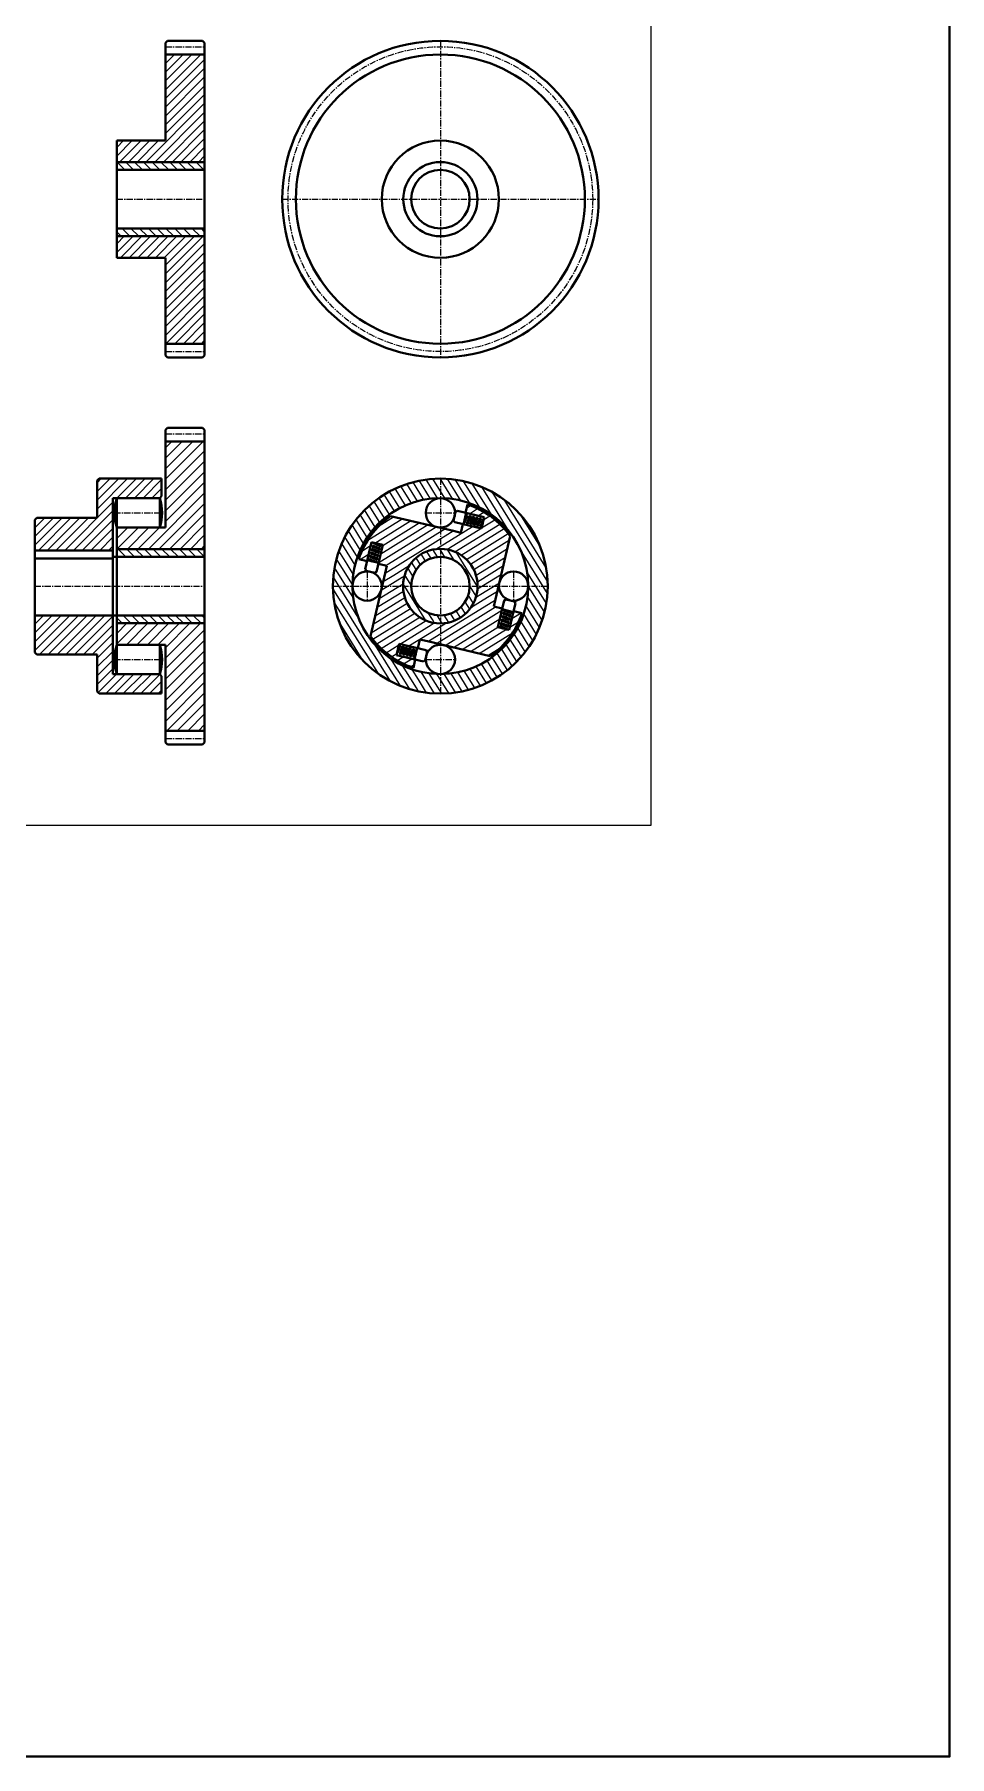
# Model space of a CAD drawing. Header units: millimetres. Extents: x -11382 to 23553, y -372 to 10786.
# Drawn here: x 1703 to 2171, y 3440 to 4321 of the extents above; entities that cross this region are included whole.
import ezdxf

# ---------------------------------------------------------------- set-up
doc = ezdxf.new("R2010")
doc.units = ezdxf.units.MM
doc.header["$LTSCALE"] = 0.2
doc.linetypes.add('CENTER', pattern=[50.8, 31.75, -6.35, 6.35, -6.35])
for name, color, linetype, lineweight in [('đường bao thấy', 7, 'Continuous', 40), ('đường kích thước', 90, 'Continuous', 15), ('đường mặt cắt', 160, 'Continuous', 15), ('đường nét tâm', 137, 'CENTER', 15)]:
    doc.layers.add(name, color=color, linetype=linetype, lineweight=lineweight)
pattern_1 = [(45, (1193.2236, 1615.162), (-2.245064, 2.245064), [])]
pattern_2 = [(45, (1193.2236, 1615.162), (-2.694077, 2.694077), [])]
pattern_3 = [(135, (1193.2236, 1615.162), (-2.245064, -2.245064), [])]
pattern_4 = [(211.738524, (1865.055856, 4409.61857), (0.045095088, -0.072905478), [])]
pattern_5 = [(211.738524, (1868.86954, 4410.10674), (0.045095088, -0.072905478), [])]
pattern_6 = [(301.738524, (1539.74955, 3993.58903), (0.072905478, 0.045095088), [])]
pattern_7 = [(301.738524, (1539.26138, 3997.40272), (0.072905478, 0.045095088), [])]
pattern_8 = [(31.738524, (1955.77909, 3668.28273), (-0.045095088, 0.072905478), [])]
pattern_9 = [(31.738524, (1951.965404, 3667.79455), (-0.045095088, 0.072905478), [])]
pattern_10 = [(121.738524, (2281.08539, 4084.312265), (-0.072905478, -0.045095088), [])]
pattern_11 = [(121.738524, (2281.57357, 4080.49858), (-0.072905478, -0.045095088), [])]
pattern_12 = [(211.73852, (4105.0508, 2784.876), (1.6701884, -2.700203), [])]
pattern_13 = [(121.73852, (4105.0508, 2784.876), (-2.700203, -1.6701884), [])]

msp = doc.modelspace()

# ---------------------------------------------------------------- hatches: boundary and pattern name
at = {"layer": 'đường bao thấy', "ltscale": 0.5}
h = msp.add_hatch(dxfattribs=at)
h.set_pattern_fill('ANSI31', color=256, scale=0.09, angle=76.738524, style=0)
h.set_pattern_definition([(121.73852, (2281.0854, 4084.31226), (-0.24301826, -0.15031696), [])])
h.paths.add_polyline_path([(1932.319, 4073.104, 0.4142136), (1932.52, 4072.779), (1932.582, 4073.042)])
h = msp.add_hatch(dxfattribs=at)
h.set_pattern_fill('ANSI31', color=256, scale=0.09, angle=166.738524, style=0)
h.set_pattern_definition([(211.73852, (1865.05586, 4409.61857), (0.15031696, -0.24301826), [])])
h.paths.add_polyline_path([(1876.264, 4060.852, 0.4142136), (1876.589, 4061.053), (1876.326, 4061.115)])
h = msp.add_hatch(dxfattribs=at)
h.set_pattern_fill('ANSI31', color=256, scale=0.09, angle=346.738524, style=0)
h.set_pattern_definition([(31.73852, (1955.7791, 3668.28273), (-0.15031696, 0.24301826), [])])
h.paths.add_polyline_path([(1944.571, 4017.049, 0.4142136), (1944.246, 4016.848), (1944.509, 4016.786)])
h = msp.add_hatch(dxfattribs=at)
h.set_pattern_fill('ANSI31', color=256, scale=0.09, angle=256.738524, style=0)
h.set_pattern_definition([(301.73852, (1539.74955, 3993.58903), (0.24301826, 0.15031696), [])])
h.paths.add_polyline_path([(1888.516, 4004.798, 0.4142136), (1888.315, 4005.122), (1888.253, 4004.859)])
at = {"layer": 'đường mặt cắt', "ltscale": 0.5}
h = msp.add_hatch(dxfattribs=at)
h.set_pattern_fill('ANSI31', color=256, style=0)
h.set_pattern_definition(pattern_1)
h.paths.add_polyline_path([(1789.69, 4311.003), (1769.69, 4311.003), (1769.69, 4267.003), (1744.69, 4267.003), (1744.69, 4256.003), (1789.69, 4256.003)])
h = msp.add_hatch(dxfattribs=at)
h.set_pattern_fill('ANSI31', color=256, angle=90, style=0)
h.set_pattern_definition(pattern_3)
h.paths.add_polyline_path([(1789.69, 4256.003), (1744.69, 4256.003), (1744.69, 4252.003), (1789.69, 4252.003)])
h = msp.add_hatch(dxfattribs=at)
h.set_pattern_fill('ANSI31', color=256, angle=90, style=0)
h.set_pattern_definition(pattern_3)
h.paths.add_polyline_path([(1789.69, 4222.003), (1744.69, 4222.003), (1744.69, 4218.003), (1789.69, 4218.003)])
h = msp.add_hatch(dxfattribs=at)
h.set_pattern_fill('ANSI31', color=256, style=0)
h.set_pattern_definition(pattern_1)
h.paths.add_polyline_path([(1769.69, 4163.003), (1789.69, 4163.003), (1789.69, 4218.003), (1744.69, 4218.003), (1744.69, 4207.003), (1769.69, 4207.003)])
h = msp.add_hatch(dxfattribs=at)
h.set_pattern_fill('ANSI31', color=256, scale=1.2, style=0)
h.set_pattern_definition(pattern_2)
h.paths.add_polyline_path([(1789.69, 4112.951), (1769.69, 4112.951), (1769.69, 4068.951), (1744.69, 4068.951), (1744.69, 4057.951), (1789.69, 4057.951)])
h = msp.add_hatch(dxfattribs=at)
h.set_pattern_fill('ANSI31', color=256, style=0)
h.set_pattern_definition(pattern_1)
h.paths.add_polyline_path([(1742.69, 4083.951), (1766.69, 4083.951), (1767.69, 4084.951), (1767.69, 4093.951), (1735.69, 4093.951), (1734.69, 4092.951), (1734.69, 4073.951), (1703.69, 4073.951), (1702.69, 4072.951), (1702.69, 4057.251), (1742.69, 4057.251)])
h = msp.add_hatch(dxfattribs=at)
h.set_pattern_fill('ANSI31', color=256, angle=76.738524, style=0)
h.set_pattern_definition(pattern_13)
h.paths.add_polyline_path([(1920.74, 4082.751), (1923.034, 4092.484, 0.4142136), (1856.884, 4051.567), (1866.617, 4049.273, -0.4142136)])
h = msp.add_hatch(dxfattribs=at)
h.set_pattern_fill('ANSI31', color=256, angle=76.738524, style=0)
h.set_pattern_definition(pattern_13)
h.paths.add_polyline_path([(1955.417, 4038.951, -0.0579288), (1954.217, 4028.628), (1963.951, 4026.334, 0.0579288), (1965.417, 4038.951, 0.3479361), (1923.034, 4092.484), (1920.74, 4082.751, -0.3479361)])
h = msp.add_hatch(dxfattribs=at)
h.set_pattern_fill('ANSI31', color=256, angle=166.738524, style=0)
h.set_pattern_definition(pattern_12)
h.paths.add_polyline_path([(1929.518, 4038.951, -0.0579288), (1929.008, 4034.569), (1938.644, 4032.298), (1946.235, 4064.507, 0.1591078), (1924.255, 4080.718), (1923.262, 4076.506), (1932.865, 4074.242), (1931.488, 4068.402), (1921.886, 4070.666), (1920.854, 4066.286), (1917.07, 4067.177), (1914.799, 4057.541, -0.3479361)])
h = msp.add_hatch(dxfattribs=at)
h.set_pattern_fill('ANSI31', color=256, angle=166.738524, style=0)
h.set_pattern_definition(pattern_12)
h.paths.add_polyline_path([(1914.799, 4057.541), (1917.07, 4067.177), (1884.862, 4074.768, 0.1591078), (1868.65, 4052.788), (1872.863, 4051.796), (1875.126, 4061.398), (1880.966, 4060.022), (1878.703, 4050.419), (1883.083, 4049.387), (1882.191, 4045.603), (1891.827, 4043.332, -0.4142136)])
h = msp.add_hatch(dxfattribs=at)
h.set_pattern_fill('ANSI31', color=256, scale=0.027, angle=76.738524, style=0)
h.set_pattern_definition(pattern_10)
h.paths.add_polyline_path([(1922.558, 4071.706), (1922.821, 4071.644, 0.4142136), (1922.62, 4071.968)])
h = msp.add_hatch(dxfattribs=at)
h.set_pattern_fill('ANSI31', color=256, scale=0.027, angle=76.738524, style=0)
h.set_pattern_definition(pattern_10)
h.paths.add_polyline_path([(1924.085, 4075.044), (1923.559, 4075.168, 1)])
h = msp.add_hatch(dxfattribs=at)
h.set_pattern_fill('ANSI31', color=256, scale=0.027, angle=76.738524, style=0)
h.set_pattern_definition(pattern_10)
h.paths.add_polyline_path([(1923.559, 4075.168), (1924.085, 4075.044, 0.4142136), (1923.884, 4075.369, 0.4142136)])
h = msp.add_hatch(dxfattribs=at)
h.set_pattern_fill('ANSI31', color=256, scale=0.027, angle=76.738524, style=0)
h.set_pattern_definition(pattern_10)
h.paths.add_polyline_path([(1925.311, 4074.755, 0.4142136), (1925.512, 4074.431, 0.4142136), (1925.837, 4074.632)])
h = msp.add_hatch(dxfattribs=at)
h.set_pattern_fill('ANSI31', color=256, scale=0.027, angle=76.738524, style=0)
h.set_pattern_definition(pattern_10)
h.paths.add_polyline_path([(1925.837, 4074.632, 0.4142136), (1925.636, 4074.956, 0.4142136), (1925.311, 4074.755)])
h = msp.add_hatch(dxfattribs=at)
h.set_pattern_fill('ANSI31', color=256, scale=0.027, angle=76.738524, style=0)
h.set_pattern_definition(pattern_10)
h.paths.add_polyline_path([(1927.063, 4074.343, 0.4142136), (1927.264, 4074.018, 0.4142136), (1927.589, 4074.219)])
h = msp.add_hatch(dxfattribs=at)
h.set_pattern_fill('ANSI31', color=256, scale=0.027, angle=76.738524, style=0)
h.set_pattern_definition(pattern_10)
h.paths.add_polyline_path([(1927.589, 4074.219, 0.4142136), (1927.388, 4074.543, 0.4142136), (1927.063, 4074.343)])
h = msp.add_hatch(dxfattribs=at)
h.set_pattern_fill('ANSI31', color=256, scale=0.027, angle=76.738524, style=0)
h.set_pattern_definition(pattern_10)
h.paths.add_polyline_path([(1928.815, 4073.93, 0.4142136), (1929.016, 4073.605, 0.4142136), (1929.341, 4073.806)])
h = msp.add_hatch(dxfattribs=at)
h.set_pattern_fill('ANSI31', color=256, scale=0.027, angle=76.738524, style=0)
h.set_pattern_definition(pattern_10)
h.paths.add_polyline_path([(1929.341, 4073.806, 0.4142136), (1929.14, 4074.13, 0.4142136), (1928.815, 4073.93)])
h = msp.add_hatch(dxfattribs=at)
h.set_pattern_fill('ANSI31', color=256, scale=0.027, angle=76.738524, style=0)
h.set_pattern_definition(pattern_10)
h.paths.add_polyline_path([(1930.567, 4073.517, 0.4142136), (1930.768, 4073.192, 0.4142136), (1931.093, 4073.393)])
h = msp.add_hatch(dxfattribs=at)
h.set_pattern_fill('ANSI31', color=256, scale=0.027, angle=76.738524, style=0)
h.set_pattern_definition(pattern_10)
h.paths.add_polyline_path([(1931.093, 4073.393, 0.4142136), (1930.892, 4073.718, 0.4142136), (1930.567, 4073.517)])
h = msp.add_hatch(dxfattribs=at)
h.set_pattern_fill('ANSI31', color=256, scale=0.027, angle=76.738524, style=0)
h.set_pattern_definition(pattern_10)
h.paths.add_polyline_path([(1932.319, 4073.104, 0.4142136), (1932.52, 4072.779), (1932.582, 4073.042)])
h = msp.add_hatch(dxfattribs=at)
h.set_pattern_fill('ANSI31', color=256, scale=0.027, angle=76.738524, style=0)
h.set_pattern_definition(pattern_10)
h.paths.add_polyline_path([(1932.582, 4073.042), (1932.644, 4073.305, 0.4142136), (1932.319, 4073.104)])
h = msp.add_hatch(dxfattribs=at)
h.set_pattern_fill('ANSI31', color=256, scale=0.027, angle=76.738524, style=0)
h.set_pattern_definition(pattern_10)
h.paths.add_polyline_path([(1922.558, 4071.706), (1922.496, 4071.443, 0.4142136), (1922.821, 4071.644)])
h = msp.add_hatch(dxfattribs=at)
h.set_pattern_fill('ANSI31', color=256, scale=0.027, angle=76.738524, style=0)
h.set_pattern_definition(pattern_11)
h.paths.add_polyline_path([(1924.248, 4071.03, 0.4142136), (1924.573, 4071.231), (1924.047, 4071.355, 0.4142136)])
h = msp.add_hatch(dxfattribs=at)
h.set_pattern_fill('ANSI31', color=256, scale=0.027, angle=76.738524, style=0)
h.set_pattern_definition(pattern_11)
h.paths.add_polyline_path([(1924.047, 4071.355), (1924.573, 4071.231, 0.4142136), (1924.372, 4071.556, 0.4142136)])
h = msp.add_hatch(dxfattribs=at)
h.set_pattern_fill('ANSI31', color=256, scale=0.027, angle=76.738524, style=0)
h.set_pattern_definition(pattern_11)
h.paths.add_polyline_path([(1925.799, 4070.942, 0.4142136), (1926, 4070.617, 0.4142136), (1926.325, 4070.818)])
h = msp.add_hatch(dxfattribs=at)
h.set_pattern_fill('ANSI31', color=256, scale=0.027, angle=76.738524, style=0)
h.set_pattern_definition(pattern_11)
h.paths.add_polyline_path([(1926.325, 4070.818, 0.4142136), (1926.124, 4071.143, 0.4142136), (1925.799, 4070.942)])
h = msp.add_hatch(dxfattribs=at)
h.set_pattern_fill('ANSI31', color=256, scale=0.027, angle=76.738524, style=0)
h.set_pattern_definition(pattern_11)
h.paths.add_polyline_path([(1927.551, 4070.529, 0.4142136), (1927.752, 4070.204, 0.4142136), (1928.077, 4070.405)])
h = msp.add_hatch(dxfattribs=at)
h.set_pattern_fill('ANSI31', color=256, scale=0.027, angle=76.738524, style=0)
h.set_pattern_definition(pattern_11)
h.paths.add_polyline_path([(1928.077, 4070.405, 0.4142136), (1927.876, 4070.73, 0.4142136), (1927.551, 4070.529)])
h = msp.add_hatch(dxfattribs=at)
h.set_pattern_fill('ANSI31', color=256, scale=0.027, angle=76.738524, style=0)
h.set_pattern_definition(pattern_11)
h.paths.add_polyline_path([(1929.303, 4070.116, 0.4142136), (1929.504, 4069.791, 0.4142136), (1929.829, 4069.992)])
h = msp.add_hatch(dxfattribs=at)
h.set_pattern_fill('ANSI31', color=256, scale=0.027, angle=76.738524, style=0)
h.set_pattern_definition(pattern_11)
h.paths.add_polyline_path([(1929.829, 4069.992, 0.4142136), (1929.628, 4070.317, 0.4142136), (1929.303, 4070.116)])
h = msp.add_hatch(dxfattribs=at)
h.set_pattern_fill('ANSI31', color=256, scale=0.027, angle=76.738524, style=0)
h.set_pattern_definition(pattern_11)
h.paths.add_polyline_path([(1931.055, 4069.703, 0.4142136), (1931.256, 4069.378, 0.4142136), (1931.581, 4069.579)])
h = msp.add_hatch(dxfattribs=at)
h.set_pattern_fill('ANSI31', color=256, scale=0.027, angle=76.738524, style=0)
h.set_pattern_definition(pattern_11)
h.paths.add_polyline_path([(1931.581, 4069.579, 0.4142136), (1931.38, 4069.904, 0.4142136), (1931.055, 4069.703)])
h = msp.add_hatch(dxfattribs=at)
h.set_pattern_fill('ANSI31', color=256, angle=90, style=0)
h.set_pattern_definition(pattern_3)
h.paths.add_polyline_path([(1744.69, 4057.951), (1744.69, 4053.951), (1789.69, 4053.951), (1789.69, 4057.951)])
h = msp.add_hatch(dxfattribs=at)
h.set_pattern_fill('ANSI31', color=256, scale=0.027, angle=166.738524, style=0)
h.set_pattern_definition(pattern_4)
h.paths.add_polyline_path([(1874.737, 4054.37, 0.4142136), (1874.412, 4054.169, 0.4142136), (1874.613, 4053.844)])
h = msp.add_hatch(dxfattribs=at)
h.set_pattern_fill('ANSI31', color=256, scale=0.027, angle=166.738524, style=0)
h.set_pattern_definition(pattern_4)
h.paths.add_polyline_path([(1874.613, 4053.844, 0.4142136), (1874.937, 4054.045, 0.4142136), (1874.737, 4054.37)])
h = msp.add_hatch(dxfattribs=at)
h.set_pattern_fill('ANSI31', color=256, scale=0.027, angle=166.738524, style=0)
h.set_pattern_definition(pattern_4)
h.paths.add_polyline_path([(1875.149, 4056.122, 0.4142136), (1874.825, 4055.921, 0.4142136), (1875.026, 4055.596)])
h = msp.add_hatch(dxfattribs=at)
h.set_pattern_fill('ANSI31', color=256, scale=0.027, angle=166.738524, style=0)
h.set_pattern_definition(pattern_4)
h.paths.add_polyline_path([(1875.026, 4055.596, 0.4142136), (1875.35, 4055.797, 0.4142136), (1875.149, 4056.122)])
h = msp.add_hatch(dxfattribs=at)
h.set_pattern_fill('ANSI31', color=256, scale=0.027, angle=166.738524, style=0)
h.set_pattern_definition(pattern_4)
h.paths.add_polyline_path([(1875.562, 4057.874, 0.4142136), (1875.238, 4057.673, 0.4142136), (1875.439, 4057.348)])
h = msp.add_hatch(dxfattribs=at)
h.set_pattern_fill('ANSI31', color=256, scale=0.027, angle=166.738524, style=0)
h.set_pattern_definition(pattern_4)
h.paths.add_polyline_path([(1875.439, 4057.348, 0.4142136), (1875.763, 4057.549, 0.4142136), (1875.562, 4057.874)])
h = msp.add_hatch(dxfattribs=at)
h.set_pattern_fill('ANSI31', color=256, scale=0.027, angle=166.738524, style=0)
h.set_pattern_definition(pattern_4)
h.paths.add_polyline_path([(1875.975, 4059.626, 0.4142136), (1875.651, 4059.425, 0.4142136), (1875.851, 4059.1)])
h = msp.add_hatch(dxfattribs=at)
h.set_pattern_fill('ANSI31', color=256, scale=0.027, angle=166.738524, style=0)
h.set_pattern_definition(pattern_4)
h.paths.add_polyline_path([(1875.851, 4059.1, 0.4142136), (1876.176, 4059.301, 0.4142136), (1875.975, 4059.626)])
h = msp.add_hatch(dxfattribs=at)
h.set_pattern_fill('ANSI31', color=256, scale=0.027, angle=166.738524, style=0)
h.set_pattern_definition(pattern_4)
h.paths.add_polyline_path([(1876.326, 4061.115), (1876.063, 4061.177, 0.4142136), (1876.264, 4060.852)])
h = msp.add_hatch(dxfattribs=at)
h.set_pattern_fill('ANSI31', color=256, scale=0.027, angle=166.738524, style=0)
h.set_pattern_definition(pattern_4)
h.paths.add_polyline_path([(1876.264, 4060.852, 0.4142136), (1876.589, 4061.053), (1876.326, 4061.115)])
h = msp.add_hatch(dxfattribs=at)
h.set_pattern_fill('ANSI31', color=256, scale=0.027, angle=166.738524, style=0)
h.set_pattern_definition(pattern_5)
h.paths.add_polyline_path([(1878.55, 4054.858, 0.4142136), (1878.226, 4054.657, 0.4142136), (1878.426, 4054.332)])
h = msp.add_hatch(dxfattribs=at)
h.set_pattern_fill('ANSI31', color=256, scale=0.027, angle=166.738524, style=0)
h.set_pattern_definition(pattern_5)
h.paths.add_polyline_path([(1878.426, 4054.332, 0.4142136), (1878.751, 4054.533, 0.4142136), (1878.55, 4054.858)])
h = msp.add_hatch(dxfattribs=at)
h.set_pattern_fill('ANSI31', color=256, scale=0.027, angle=166.738524, style=0)
h.set_pattern_definition(pattern_5)
h.paths.add_polyline_path([(1878.963, 4056.61, 0.4142136), (1878.638, 4056.409, 0.4142136), (1878.839, 4056.084)])
h = msp.add_hatch(dxfattribs=at)
h.set_pattern_fill('ANSI31', color=256, scale=0.027, angle=166.738524, style=0)
h.set_pattern_definition(pattern_5)
h.paths.add_polyline_path([(1878.839, 4056.084, 0.4142136), (1879.164, 4056.285, 0.4142136), (1878.963, 4056.61)])
h = msp.add_hatch(dxfattribs=at)
h.set_pattern_fill('ANSI31', color=256, scale=0.027, angle=166.738524, style=0)
h.set_pattern_definition(pattern_5)
h.paths.add_polyline_path([(1879.376, 4058.362, 0.4142136), (1879.051, 4058.161, 0.4142136), (1879.252, 4057.836)])
h = msp.add_hatch(dxfattribs=at)
h.set_pattern_fill('ANSI31', color=256, scale=0.027, angle=166.738524, style=0)
h.set_pattern_definition(pattern_5)
h.paths.add_polyline_path([(1879.252, 4057.836, 0.4142136), (1879.577, 4058.037, 0.4142136), (1879.376, 4058.362)])
h = msp.add_hatch(dxfattribs=at)
h.set_pattern_fill('ANSI31', color=256, scale=0.027, angle=166.738524, style=0)
h.set_pattern_definition(pattern_5)
h.paths.add_polyline_path([(1879.789, 4060.114, 0.4142136), (1879.464, 4059.913, 0.4142136), (1879.665, 4059.588)])
h = msp.add_hatch(dxfattribs=at)
h.set_pattern_fill('ANSI31', color=256, scale=0.027, angle=166.738524, style=0)
h.set_pattern_definition(pattern_5)
h.paths.add_polyline_path([(1879.665, 4059.588, 0.4142136), (1879.99, 4059.789, 0.4142136), (1879.789, 4060.114)])
h = msp.add_hatch(dxfattribs=at)
h.set_pattern_fill('ANSI31', color=256, angle=76.738524, style=0)
h.set_pattern_definition(pattern_13)
h.paths.add_polyline_path([(1891.827, 4043.332), (1895.817, 4042.392, -0.4142136), (1913.858, 4053.551), (1914.799, 4057.541, 0.4142136)])
h = msp.add_hatch(dxfattribs=at)
h.set_pattern_fill('ANSI31', color=256, angle=76.738524, style=0)
h.set_pattern_definition(pattern_13)
h.paths.add_polyline_path([(1925.417, 4038.951, -0.0579288), (1925.017, 4035.51), (1929.008, 4034.569, 0.0579288), (1929.518, 4038.951, 0.3479361), (1914.799, 4057.541), (1913.858, 4053.551, -0.3479361)])
h = msp.add_hatch(dxfattribs=at)
h.set_pattern_fill('ANSI31', color=256, angle=76.738524, style=0)
h.set_pattern_definition(pattern_13)
h.paths.add_polyline_path([(1866.617, 4049.273), (1856.884, 4051.567, 0.0579288), (1855.417, 4038.951, 0.3479361), (1897.801, 3985.417), (1900.095, 3995.151, -0.3479361), (1865.417, 4038.951, -0.0579288)])
h = msp.add_hatch(dxfattribs=at)
h.set_pattern_fill('ANSI31', color=256, scale=0.027, angle=166.738524, style=0)
h.set_pattern_definition(pattern_4)
h.paths.add_polyline_path([(1874.2, 4052.092), (1874.324, 4052.618, 0.4142136), (1873.999, 4052.417, 0.4142136)])
h = msp.add_hatch(dxfattribs=at)
h.set_pattern_fill('ANSI31', color=256, scale=0.027, angle=166.738524, style=0)
h.set_pattern_definition(pattern_4)
h.paths.add_polyline_path([(1874.532, 4052.355, 0.3479361), (1874.324, 4052.618), (1874.2, 4052.092, 0.4837499)])
h = msp.add_hatch(dxfattribs=at)
h.set_pattern_fill('ANSI31', color=256, angle=166.738524, style=0)
h.set_pattern_definition(pattern_12)
h.paths.add_polyline_path([(1891.317, 4038.951, -0.0579288), (1891.827, 4043.332), (1882.191, 4045.603), (1874.6, 4013.395, 0.1591078), (1896.58, 3997.183), (1897.572, 4001.396), (1887.97, 4003.659), (1889.346, 4009.499), (1898.949, 4007.236), (1899.981, 4011.616), (1903.765, 4010.724), (1906.036, 4020.36, -0.3479361)])
h = msp.add_hatch(dxfattribs=at)
h.set_pattern_fill('ANSI31', color=256, scale=0.027, angle=166.738524, style=0)
h.set_pattern_definition(pattern_4)
h.paths.add_polyline_path([(1877.662, 4051.091), (1877.724, 4051.354, 0.4142136), (1877.4, 4051.153)])
h = msp.add_hatch(dxfattribs=at)
h.set_pattern_fill('ANSI31', color=256, scale=0.027, angle=166.738524, style=0)
h.set_pattern_definition(pattern_4)
h.paths.add_polyline_path([(1877.662, 4051.091), (1877.925, 4051.029, 0.4142136), (1877.724, 4051.354)])
h = msp.add_hatch(dxfattribs=at)
h.set_pattern_fill('ANSI31', color=256, scale=0.027, angle=166.738524, style=0)
h.set_pattern_definition(pattern_5)
h.paths.add_polyline_path([(1878.013, 4052.58), (1878.137, 4053.106, 0.4142136), (1877.813, 4052.905, 0.4142136)])
h = msp.add_hatch(dxfattribs=at)
h.set_pattern_fill('ANSI31', color=256, scale=0.027, angle=166.738524, style=0)
h.set_pattern_definition(pattern_5)
h.paths.add_polyline_path([(1878.338, 4052.781, 0.4142136), (1878.137, 4053.106), (1878.013, 4052.58, 0.4142136)])
h = msp.add_hatch(dxfattribs=at)
h.set_pattern_fill('ANSI31', color=256, angle=76.738524, style=0)
h.set_pattern_definition(pattern_13)
h.paths.add_polyline_path([(1895.417, 4038.951, -0.0579288), (1895.817, 4042.392), (1891.827, 4043.332, 0.0579288), (1891.317, 4038.951, 0.3479361), (1906.036, 4020.36), (1906.977, 4024.351, -0.3479361)])
h = msp.add_hatch(dxfattribs=at)
h.set_pattern_fill('ANSI31', color=256, angle=76.738524, style=0)
h.set_pattern_definition(pattern_13)
h.paths.add_polyline_path([(1900.095, 3995.151), (1897.801, 3985.417, 0.4142136), (1963.951, 4026.334), (1954.217, 4028.628, -0.4142136)])
h = msp.add_hatch(dxfattribs=at)
h.set_pattern_fill('ANSI31', color=256, angle=166.738524, style=0)
h.set_pattern_definition(pattern_12)
h.paths.add_polyline_path([(1935.973, 4003.133, 0.1591078), (1952.185, 4025.113), (1947.972, 4026.106), (1945.709, 4016.503), (1939.869, 4017.88), (1942.132, 4027.482), (1937.752, 4028.514), (1938.644, 4032.298), (1929.008, 4034.569, -0.4142136), (1906.036, 4020.36), (1903.765, 4010.724)])
h = msp.add_hatch(dxfattribs=at)
h.set_pattern_fill('ANSI31', color=256, angle=76.738524, style=0)
h.set_pattern_definition(pattern_13)
h.paths.add_polyline_path([(1929.008, 4034.569), (1925.017, 4035.51, -0.4142136), (1906.977, 4024.351), (1906.036, 4020.36, 0.4142136)])
h = msp.add_hatch(dxfattribs=at)
h.set_pattern_fill('ANSI31', color=256, style=0)
h.set_pattern_definition(pattern_1)
h.paths.add_polyline_path([(1702.69, 4023.951), (1702.69, 4004.951), (1703.69, 4003.951), (1734.69, 4003.951), (1734.69, 3984.951), (1735.69, 3983.951), (1767.69, 3983.951), (1767.69, 3992.951), (1766.69, 3993.951), (1742.69, 3993.951), (1742.69, 4023.951)])
h = msp.add_hatch(dxfattribs=at)
h.set_pattern_fill('ANSI31', color=256, angle=90, style=0)
h.set_pattern_definition(pattern_3)
h.paths.add_polyline_path([(1789.69, 4023.951), (1744.69, 4023.951), (1744.69, 4019.951), (1789.69, 4019.951)])
h = msp.add_hatch(dxfattribs=at)
h.set_pattern_fill('ANSI31', color=256, scale=1.2, style=0)
h.set_pattern_definition(pattern_2)
h.paths.add_polyline_path([(1769.69, 3964.951), (1789.69, 3964.951), (1789.69, 4019.951), (1744.69, 4019.951), (1744.69, 4008.951), (1769.69, 4008.951)])
h = msp.add_hatch(dxfattribs=at)
h.set_pattern_fill('ANSI31', color=256, scale=0.027, angle=346.738524, style=0)
h.set_pattern_definition(pattern_9)
h.paths.add_polyline_path([(1941.583, 4020.065, 0.4142136), (1941.258, 4019.864, 0.4142136), (1941.459, 4019.539)])
h = msp.add_hatch(dxfattribs=at)
h.set_pattern_fill('ANSI31', color=256, scale=0.027, angle=346.738524, style=0)
h.set_pattern_definition(pattern_9)
h.paths.add_polyline_path([(1941.459, 4019.539, 0.4142136), (1941.784, 4019.74, 0.4142136), (1941.583, 4020.065)])
h = msp.add_hatch(dxfattribs=at)
h.set_pattern_fill('ANSI31', color=256, scale=0.027, angle=346.738524, style=0)
h.set_pattern_definition(pattern_9)
h.paths.add_polyline_path([(1941.996, 4021.817, 0.4142136), (1941.671, 4021.616, 0.4142136), (1941.872, 4021.291)])
h = msp.add_hatch(dxfattribs=at)
h.set_pattern_fill('ANSI31', color=256, scale=0.027, angle=346.738524, style=0)
h.set_pattern_definition(pattern_9)
h.paths.add_polyline_path([(1941.872, 4021.291, 0.4142136), (1942.197, 4021.492, 0.4142136), (1941.996, 4021.817)])
h = msp.add_hatch(dxfattribs=at)
h.set_pattern_fill('ANSI31', color=256, scale=0.027, angle=346.738524, style=0)
h.set_pattern_definition(pattern_9)
h.paths.add_polyline_path([(1942.409, 4023.569, 0.4142136), (1942.084, 4023.368, 0.4142136), (1942.285, 4023.043)])
h = msp.add_hatch(dxfattribs=at)
h.set_pattern_fill('ANSI31', color=256, scale=0.027, angle=346.738524, style=0)
h.set_pattern_definition(pattern_9)
h.paths.add_polyline_path([(1942.285, 4023.043, 0.4142136), (1942.609, 4023.244, 0.4142136), (1942.409, 4023.569)])
h = msp.add_hatch(dxfattribs=at)
h.set_pattern_fill('ANSI31', color=256, scale=0.027, angle=346.738524, style=0)
h.set_pattern_definition(pattern_9)
h.paths.add_polyline_path([(1942.497, 4025.12, 0.4142136), (1942.698, 4024.795), (1942.821, 4025.321, 0.4142136)])
h = msp.add_hatch(dxfattribs=at)
h.set_pattern_fill('ANSI31', color=256, scale=0.027, angle=346.738524, style=0)
h.set_pattern_definition(pattern_9)
h.paths.add_polyline_path([(1942.821, 4025.321), (1942.698, 4024.795, 0.4142136), (1943.022, 4024.996, 0.4142136)])
h = msp.add_hatch(dxfattribs=at)
h.set_pattern_fill('ANSI31', color=256, scale=0.027, angle=346.738524, style=0)
h.set_pattern_definition(pattern_8)
h.paths.add_polyline_path([(1943.172, 4026.81), (1942.91, 4026.872, 0.4142136), (1943.111, 4026.547)])
h = msp.add_hatch(dxfattribs=at)
h.set_pattern_fill('ANSI31', color=256, scale=0.027, angle=346.738524, style=0)
h.set_pattern_definition(pattern_8)
h.paths.add_polyline_path([(1943.172, 4026.81), (1943.111, 4026.547, 0.4142136), (1943.435, 4026.748)])
h = msp.add_hatch(dxfattribs=at)
h.set_pattern_fill('ANSI31', color=256, scale=0.027, angle=346.738524, style=0)
h.set_pattern_definition(pattern_8)
h.paths.add_polyline_path([(1945.396, 4020.553, 0.4142136), (1945.072, 4020.352, 0.4142136), (1945.273, 4020.027)])
h = msp.add_hatch(dxfattribs=at)
h.set_pattern_fill('ANSI31', color=256, scale=0.027, angle=346.738524, style=0)
h.set_pattern_definition(pattern_8)
h.paths.add_polyline_path([(1945.273, 4020.027, 0.4142136), (1945.597, 4020.228, 0.4142136), (1945.396, 4020.553)])
h = msp.add_hatch(dxfattribs=at)
h.set_pattern_fill('ANSI31', color=256, scale=0.027, angle=346.738524, style=0)
h.set_pattern_definition(pattern_8)
h.paths.add_polyline_path([(1945.809, 4022.305, 0.4142136), (1945.485, 4022.104, 0.4142136), (1945.685, 4021.779)])
h = msp.add_hatch(dxfattribs=at)
h.set_pattern_fill('ANSI31', color=256, scale=0.027, angle=346.738524, style=0)
h.set_pattern_definition(pattern_8)
h.paths.add_polyline_path([(1945.685, 4021.779, 0.4142136), (1946.01, 4021.98, 0.4142136), (1945.809, 4022.305)])
h = msp.add_hatch(dxfattribs=at)
h.set_pattern_fill('ANSI31', color=256, scale=0.027, angle=346.738524, style=0)
h.set_pattern_definition(pattern_8)
h.paths.add_polyline_path([(1946.222, 4024.057, 0.4142136), (1945.898, 4023.856, 0.4142136), (1946.098, 4023.531)])
h = msp.add_hatch(dxfattribs=at)
h.set_pattern_fill('ANSI31', color=256, scale=0.027, angle=346.738524, style=0)
h.set_pattern_definition(pattern_8)
h.paths.add_polyline_path([(1946.098, 4023.531, 0.4142136), (1946.423, 4023.732, 0.4142136), (1946.222, 4024.057)])
h = msp.add_hatch(dxfattribs=at)
h.set_pattern_fill('ANSI31', color=256, scale=0.027, angle=346.738524, style=0)
h.set_pattern_definition(pattern_8)
h.paths.add_polyline_path([(1946.511, 4025.283), (1946.635, 4025.809, 1)])
h = msp.add_hatch(dxfattribs=at)
h.set_pattern_fill('ANSI31', color=256, scale=0.027, angle=346.738524, style=0)
h.set_pattern_definition(pattern_8)
h.paths.add_polyline_path([(1946.635, 4025.809), (1946.511, 4025.283, 0.4142136), (1946.836, 4025.484, 0.4142136)])
h = msp.add_hatch(dxfattribs=at)
h.set_pattern_fill('ANSI31', color=256, scale=0.027, angle=346.738524, style=0)
h.set_pattern_definition(pattern_9)
h.paths.add_polyline_path([(1941.17, 4018.313, 0.4142136), (1940.845, 4018.112, 0.4142136), (1941.046, 4017.787)])
h = msp.add_hatch(dxfattribs=at)
h.set_pattern_fill('ANSI31', color=256, scale=0.027, angle=346.738524, style=0)
h.set_pattern_definition(pattern_9)
h.paths.add_polyline_path([(1941.046, 4017.787, 0.4142136), (1941.371, 4017.988, 0.4142136), (1941.17, 4018.313)])
h = msp.add_hatch(dxfattribs=at)
h.set_pattern_fill('ANSI31', color=256, scale=0.027, angle=346.738524, style=0)
h.set_pattern_definition(pattern_8)
h.paths.add_polyline_path([(1944.571, 4017.049, 0.4142136), (1944.246, 4016.848), (1944.509, 4016.786)])
h = msp.add_hatch(dxfattribs=at)
h.set_pattern_fill('ANSI31', color=256, scale=0.027, angle=346.738524, style=0)
h.set_pattern_definition(pattern_8)
h.paths.add_polyline_path([(1944.509, 4016.786), (1944.771, 4016.724, 0.4142136), (1944.571, 4017.049)])
h = msp.add_hatch(dxfattribs=at)
h.set_pattern_fill('ANSI31', color=256, scale=0.027, angle=346.738524, style=0)
h.set_pattern_definition(pattern_8)
h.paths.add_polyline_path([(1944.984, 4018.801, 0.4142136), (1944.659, 4018.6, 0.4142136), (1944.86, 4018.275)])
h = msp.add_hatch(dxfattribs=at)
h.set_pattern_fill('ANSI31', color=256, scale=0.027, angle=346.738524, style=0)
h.set_pattern_definition(pattern_8)
h.paths.add_polyline_path([(1944.86, 4018.275, 0.4142136), (1945.184, 4018.476, 0.4142136), (1944.984, 4018.801)])
h = msp.add_hatch(dxfattribs=at)
h.set_pattern_fill('ANSI31', color=256, scale=0.027, angle=256.738524, style=0)
h.set_pattern_definition(pattern_6)
h.paths.add_polyline_path([(1888.253, 4004.859), (1888.191, 4004.597, 0.4142136), (1888.516, 4004.798)])
h = msp.add_hatch(dxfattribs=at)
h.set_pattern_fill('ANSI31', color=256, scale=0.027, angle=256.738524, style=0)
h.set_pattern_definition(pattern_6)
h.paths.add_polyline_path([(1888.516, 4004.798, 0.4142136), (1888.315, 4005.122), (1888.253, 4004.859)])
h = msp.add_hatch(dxfattribs=at)
h.set_pattern_fill('ANSI31', color=256, scale=0.027, angle=256.738524, style=0)
h.set_pattern_definition(pattern_7)
h.paths.add_polyline_path([(1889.254, 4008.322, 0.4142136), (1889.455, 4007.997, 0.4142136), (1889.78, 4008.198)])
h = msp.add_hatch(dxfattribs=at)
h.set_pattern_fill('ANSI31', color=256, scale=0.027, angle=256.738524, style=0)
h.set_pattern_definition(pattern_7)
h.paths.add_polyline_path([(1889.78, 4008.198, 0.4142136), (1889.579, 4008.523, 0.4142136), (1889.254, 4008.322)])
h = msp.add_hatch(dxfattribs=at)
h.set_pattern_fill('ANSI31', color=256, scale=0.027, angle=256.738524, style=0)
h.set_pattern_definition(pattern_6)
h.paths.add_polyline_path([(1889.742, 4004.508, 0.4142136), (1889.943, 4004.184, 0.4142136), (1890.268, 4004.385)])
h = msp.add_hatch(dxfattribs=at)
h.set_pattern_fill('ANSI31', color=256, scale=0.027, angle=256.738524, style=0)
h.set_pattern_definition(pattern_6)
h.paths.add_polyline_path([(1890.268, 4004.385, 0.4142136), (1890.067, 4004.709, 0.4142136), (1889.742, 4004.508)])
h = msp.add_hatch(dxfattribs=at)
h.set_pattern_fill('ANSI31', color=256, scale=0.027, angle=256.738524, style=0)
h.set_pattern_definition(pattern_7)
h.paths.add_polyline_path([(1891.006, 4007.909, 0.4142136), (1891.207, 4007.585, 0.4142136), (1891.532, 4007.785)])
h = msp.add_hatch(dxfattribs=at)
h.set_pattern_fill('ANSI31', color=256, scale=0.027, angle=256.738524, style=0)
h.set_pattern_definition(pattern_7)
h.paths.add_polyline_path([(1891.532, 4007.785, 0.4142136), (1891.331, 4008.11, 0.4142136), (1891.006, 4007.909)])
h = msp.add_hatch(dxfattribs=at)
h.set_pattern_fill('ANSI31', color=256, scale=0.027, angle=256.738524, style=0)
h.set_pattern_definition(pattern_6)
h.paths.add_polyline_path([(1891.494, 4004.096, 0.4142136), (1891.695, 4003.771, 0.4142136), (1892.02, 4003.972)])
h = msp.add_hatch(dxfattribs=at)
h.set_pattern_fill('ANSI31', color=256, scale=0.027, angle=256.738524, style=0)
h.set_pattern_definition(pattern_6)
h.paths.add_polyline_path([(1892.02, 4003.972, 0.4142136), (1891.819, 4004.296, 0.4142136), (1891.494, 4004.096)])
h = msp.add_hatch(dxfattribs=at)
h.set_pattern_fill('ANSI31', color=256, scale=0.027, angle=256.738524, style=0)
h.set_pattern_definition(pattern_7)
h.paths.add_polyline_path([(1892.758, 4007.496, 0.4142136), (1892.959, 4007.172, 0.4142136), (1893.284, 4007.372)])
h = msp.add_hatch(dxfattribs=at)
h.set_pattern_fill('ANSI31', color=256, scale=0.027, angle=256.738524, style=0)
h.set_pattern_definition(pattern_7)
h.paths.add_polyline_path([(1893.284, 4007.372, 0.4142136), (1893.083, 4007.697, 0.4142136), (1892.758, 4007.496)])
h = msp.add_hatch(dxfattribs=at)
h.set_pattern_fill('ANSI31', color=256, scale=0.027, angle=256.738524, style=0)
h.set_pattern_definition(pattern_6)
h.paths.add_polyline_path([(1893.246, 4003.683, 0.4142136), (1893.447, 4003.358, 0.4142136), (1893.772, 4003.559)])
h = msp.add_hatch(dxfattribs=at)
h.set_pattern_fill('ANSI31', color=256, scale=0.027, angle=256.738524, style=0)
h.set_pattern_definition(pattern_6)
h.paths.add_polyline_path([(1893.772, 4003.559, 0.4142136), (1893.571, 4003.884, 0.4142136), (1893.246, 4003.683)])
h = msp.add_hatch(dxfattribs=at)
h.set_pattern_fill('ANSI31', color=256, scale=0.027, angle=256.738524, style=0)
h.set_pattern_definition(pattern_7)
h.paths.add_polyline_path([(1894.51, 4007.083, 0.4142136), (1894.711, 4006.759, 0.4142136), (1895.036, 4006.96)])
h = msp.add_hatch(dxfattribs=at)
h.set_pattern_fill('ANSI31', color=256, scale=0.027, angle=256.738524, style=0)
h.set_pattern_definition(pattern_7)
h.paths.add_polyline_path([(1895.036, 4006.96, 0.4142136), (1894.835, 4007.284, 0.4142136), (1894.51, 4007.083)])
h = msp.add_hatch(dxfattribs=at)
h.set_pattern_fill('ANSI31', color=256, scale=0.027, angle=256.738524, style=0)
h.set_pattern_definition(pattern_6)
h.paths.add_polyline_path([(1894.998, 4003.27, 0.4142136), (1895.199, 4002.945, 0.4142136), (1895.524, 4003.146)])
h = msp.add_hatch(dxfattribs=at)
h.set_pattern_fill('ANSI31', color=256, scale=0.027, angle=256.738524, style=0)
h.set_pattern_definition(pattern_6)
h.paths.add_polyline_path([(1895.524, 4003.146, 0.4142136), (1895.323, 4003.471, 0.4142136), (1894.998, 4003.27)])
h = msp.add_hatch(dxfattribs=at)
h.set_pattern_fill('ANSI31', color=256, scale=0.027, angle=256.738524, style=0)
h.set_pattern_definition(pattern_7)
h.paths.add_polyline_path([(1896.788, 4006.547), (1896.262, 4006.671, 0.4142136), (1896.463, 4006.346, 0.4142136)])
h = msp.add_hatch(dxfattribs=at)
h.set_pattern_fill('ANSI31', color=256, scale=0.027, angle=256.738524, style=0)
h.set_pattern_definition(pattern_7)
h.paths.add_polyline_path([(1896.587, 4006.871, 0.4142136), (1896.262, 4006.671), (1896.788, 4006.547, 0.4142136)])
h = msp.add_hatch(dxfattribs=at)
h.set_pattern_fill('ANSI31', color=256, scale=0.027, angle=256.738524, style=0)
h.set_pattern_definition(pattern_6)
h.paths.add_polyline_path([(1897.276, 4002.733), (1896.75, 4002.857, 0.4142136), (1896.951, 4002.532, 0.4142136)])
h = msp.add_hatch(dxfattribs=at)
h.set_pattern_fill('ANSI31', color=256, scale=0.027, angle=256.738524, style=0)
h.set_pattern_definition(pattern_6)
h.paths.add_polyline_path([(1896.75, 4002.857), (1897.276, 4002.733, 1)])
h = msp.add_hatch(dxfattribs=at)
h.set_pattern_fill('ANSI31', color=256, scale=0.027, angle=256.738524, style=0)
h.set_pattern_definition(pattern_6)
h.paths.add_polyline_path([(1898.277, 4006.196), (1898.014, 4006.258, 0.4142136), (1898.215, 4005.933)])
h = msp.add_hatch(dxfattribs=at)
h.set_pattern_fill('ANSI31', color=256, scale=0.027, angle=256.738524, style=0)
h.set_pattern_definition(pattern_6)
h.paths.add_polyline_path([(1898.277, 4006.196), (1898.339, 4006.458, 0.4142136), (1898.014, 4006.258)])

# ---------------------------------------------------------------- linework, layer by layer
at = {"layer": 'đường bao thấy', "ltscale": 0.5}
for p, q in [((1770.69, 4318.003), (1769.69, 4317.003)), ((1769.69, 4267.003), (1769.69, 4317.003)), ((1769.69, 4311.003), (1789.69, 4311.003)), ((1770.69, 4318.003), (1788.69, 4318.003)), ((1788.69, 4318.003), (1789.69, 4317.003)), ((1789.69, 4317.003), (1789.69, 4237.003)), ((1744.69, 4267.003), (1769.69, 4267.003)), ((1744.69, 4267.003), (1744.69, 4237.003)), ((1744.69, 4256.003), (1789.69, 4256.003)), ((1744.69, 4252.003), (1789.69, 4252.003)), ((1744.69, 4207.003), (1744.69, 4237.003)), ((1789.69, 4157.003), (1789.69, 4237.003)), ((1744.69, 4222.003), (1789.69, 4222.003)), ((1744.69, 4218.003), (1789.69, 4218.003)), ((1744.69, 4207.003), (1769.69, 4207.003)), ((1769.69, 4207.003), (1769.69, 4157.003)), ((1769.69, 4163.003), (1789.69, 4163.003)), ((1770.69, 4156.003), (1769.69, 4157.003)), ((1770.69, 4156.003), (1788.69, 4156.003)), ((1788.69, 4156.003), (1789.69, 4157.003)), ((1770.69, 4119.951), (1769.69, 4118.951)), ((1769.69, 4068.951), (1769.69, 4118.951)), ((1770.69, 4119.951), (1788.69, 4119.951)), ((1788.69, 4119.951), (1789.69, 4118.951)), ((1789.69, 4118.951), (1789.69, 4038.951)), ((1769.69, 4112.951), (1789.69, 4112.951)), ((1734.69, 4092.951), (1735.69, 4093.951)), ((1734.69, 4073.951), (1734.69, 4092.951)), ((1735.69, 4093.951), (1767.69, 4093.951)), ((1767.69, 4093.951), (1767.69, 4084.951)), ((1742.69, 4023.951), (1742.69, 4083.951)), ((1742.69, 4083.951), (1766.69, 4083.951)), ((1744.69, 4083.951), (1744.69, 4068.951)), ((1766.69, 4083.951), (1767.69, 4084.951)), ((1766.69, 4083.951), (1766.69, 4068.951)), ((1923.262, 4076.506), (1924.255, 4080.718)), ((1703.69, 4073.951), (1702.69, 4072.951)), ((1702.69, 4072.951), (1702.69, 4004.951)), ((1703.69, 4073.951), (1734.69, 4073.951)), ((1917.07, 4067.177), (1884.862, 4074.768)), ((1917.717, 4074.73), (1917.201, 4072.54)), ((1917.201, 4072.54), (1917.759, 4071.638)), ((1917.717, 4074.73), (1918.234, 4076.92)), ((1918.234, 4076.92), (1919.136, 4077.478)), ((1919.136, 4077.478), (1932.865, 4074.242)), ((1922.29, 4070.57), (1923.667, 4076.41)), ((1922.811, 4071.612), (1924.075, 4075.012)), ((1923.057, 4073.824), (1923.569, 4075.2)), ((1924.057, 4071.387), (1925.321, 4074.788)), ((1924.563, 4071.199), (1925.827, 4074.599)), ((1925.809, 4070.974), (1927.073, 4074.375)), ((1926.315, 4070.786), (1927.579, 4074.187)), ((1927.561, 4070.561), (1928.825, 4073.962)), ((1928.067, 4070.373), (1929.331, 4073.774)), ((1929.313, 4070.148), (1930.577, 4073.549)), ((1929.819, 4069.96), (1931.083, 4073.361)), ((1931.065, 4069.735), (1932.329, 4073.136)), ((1932.865, 4074.242), (1931.488, 4068.402)), ((1744.69, 4068.951), (1769.69, 4068.951)), ((1744.69, 4068.951), (1744.69, 4038.951)), ((1917.07, 4067.177), (1920.854, 4066.286)), ((1917.759, 4071.638), (1931.488, 4068.402)), ((1920.854, 4066.286), (1921.886, 4070.666)), ((1931.571, 4069.547), (1932.083, 4070.923)), ((1938.644, 4032.298), (1946.235, 4064.507)), ((1742.69, 4057.251), (1702.69, 4057.251)), ((1744.69, 4057.951), (1789.69, 4057.951)), ((1871.89, 4047.669), (1875.126, 4061.398)), ((1878.169, 4053.096), (1874.769, 4054.36)), ((1878.394, 4054.342), (1874.993, 4055.606)), ((1875.126, 4061.398), (1880.966, 4060.022)), ((1878.582, 4054.848), (1875.182, 4056.112)), ((1878.807, 4056.094), (1875.406, 4057.358)), ((1878.995, 4056.6), (1875.595, 4057.864)), ((1879.22, 4057.846), (1875.819, 4059.11)), ((1879.408, 4058.352), (1876.007, 4059.616)), ((1879.633, 4059.598), (1876.232, 4060.862)), ((1877.73, 4046.292), (1880.966, 4060.022)), ((1879.821, 4060.104), (1878.445, 4060.616)), ((1742.69, 4053.093), (1702.69, 4053.093)), ((1742.69, 4053.951), (1789.69, 4053.951)), ((1872.863, 4051.796), (1868.65, 4052.788)), ((1872.448, 4046.767), (1871.89, 4047.669)), ((1874.638, 4046.251), (1872.448, 4046.767)), ((1878.798, 4050.824), (1872.958, 4052.2)), ((1875.544, 4051.591), (1874.168, 4052.102)), ((1877.757, 4051.344), (1874.356, 4052.608)), ((1877.981, 4052.59), (1874.581, 4053.854)), ((1882.191, 4045.603), (1874.6, 4013.395)), ((1874.638, 4046.251), (1876.828, 4045.735)), ((1876.828, 4045.735), (1877.73, 4046.292)), ((1883.083, 4049.387), (1878.703, 4050.419)), ((1882.191, 4045.603), (1883.083, 4049.387)), ((1744.69, 4008.951), (1744.69, 4038.951)), ((1789.69, 3958.951), (1789.69, 4038.951)), ((1938.644, 4032.298), (1937.752, 4028.514)), ((1937.752, 4028.514), (1942.132, 4027.482)), ((1943.105, 4031.609), (1939.869, 4017.88)), ((1944.007, 4032.167), (1943.105, 4031.609)), ((1946.197, 4031.651), (1944.007, 4032.167)), ((1948.945, 4030.232), (1945.709, 4016.503)), ((1946.197, 4031.651), (1948.387, 4031.135)), ((1948.387, 4031.135), (1948.945, 4030.232)), ((1702.69, 4023.951), (1742.69, 4023.951)), ((1702.69, 4023.951), (1742.69, 4023.951)), ((1742.69, 4023.951), (1742.69, 3993.951)), ((1742.69, 4023.951), (1789.69, 4023.951)), ((1744.69, 4019.951), (1789.69, 4019.951)), ((1941.427, 4019.549), (1944.828, 4018.285)), ((1941.615, 4020.055), (1945.016, 4018.791)), ((1941.84, 4021.301), (1945.24, 4020.037)), ((1942.028, 4021.807), (1945.429, 4020.543)), ((1942.037, 4027.078), (1947.877, 4025.701)), ((1942.253, 4023.053), (1945.653, 4021.789)), ((1942.441, 4023.559), (1945.841, 4022.295)), ((1942.665, 4024.805), (1946.066, 4023.541)), ((1942.854, 4025.311), (1946.254, 4024.047)), ((1943.078, 4026.557), (1946.479, 4025.293)), ((1945.291, 4026.311), (1946.667, 4025.799)), ((1947.972, 4026.106), (1952.185, 4025.113)), ((1899.981, 4011.616), (1898.949, 4007.236)), ((1903.765, 4010.724), (1899.981, 4011.616)), ((1903.765, 4010.724), (1935.973, 4003.133)), ((1945.709, 4016.503), (1939.869, 4017.88)), ((1941.014, 4017.797), (1942.39, 4017.286)), ((1941.202, 4018.303), (1944.603, 4017.039)), ((1703.69, 4003.951), (1702.69, 4004.951)), ((1703.69, 4003.951), (1734.69, 4003.951)), ((1734.69, 4003.951), (1734.69, 3984.951)), ((1744.69, 4008.951), (1769.69, 4008.951)), ((1744.69, 3993.951), (1744.69, 4008.951)), ((1766.69, 3993.951), (1766.69, 4008.951)), ((1769.69, 4008.951), (1769.69, 3958.951)), ((1887.97, 4003.659), (1889.346, 4009.499)), ((1901.699, 4000.423), (1887.97, 4003.659)), ((1889.77, 4008.166), (1888.506, 4004.765)), ((1889.264, 4008.354), (1888.752, 4006.978)), ((1903.076, 4006.263), (1889.346, 4009.499)), ((1891.016, 4007.941), (1889.752, 4004.541)), ((1891.522, 4007.753), (1890.258, 4004.352)), ((1892.768, 4007.528), (1891.504, 4004.128)), ((1893.274, 4007.34), (1892.01, 4003.94)), ((1894.52, 4007.116), (1893.256, 4003.715)), ((1895.026, 4006.927), (1893.762, 4003.527)), ((1896.272, 4006.703), (1895.008, 4003.302)), ((1896.778, 4006.515), (1895.514, 4003.114)), ((1897.572, 4001.396), (1896.58, 3997.183)), ((1898.024, 4006.29), (1896.76, 4002.889)), ((1898.544, 4007.331), (1897.168, 4001.491)), ((1897.778, 4004.077), (1897.266, 4002.701)), ((1903.117, 4003.171), (1902.601, 4000.981)), ((1903.634, 4005.361), (1903.076, 4006.263)), ((1903.117, 4003.171), (1903.634, 4005.361)), ((1742.69, 3993.951), (1766.69, 3993.951)), ((1766.69, 3993.951), (1767.69, 3992.951)), ((1766.69, 3993.951), (1767.69, 3992.951)), ((1767.69, 3983.951), (1767.69, 3992.951)), ((1902.601, 4000.981), (1901.699, 4000.423)), ((1734.69, 3984.951), (1735.69, 3983.951)), ((1735.69, 3983.951), (1767.69, 3983.951)), ((1769.69, 3964.951), (1789.69, 3964.951)), ((1770.69, 3957.951), (1769.69, 3958.951)), ((1770.69, 3957.951), (1788.69, 3957.951)), ((1788.69, 3957.951), (1789.69, 3958.951))]:
    msp.add_line(p, q, dxfattribs=at)
msp.add_lwpolyline([(506.167, 5626.056), (2171.182, 5626.056), (2171.182, 3439.952), (506.167, 3439.952)], close=True, dxfattribs=at)
for centre, radius in [((1910.417, 4237.003), 81), ((1910.417, 4237.003), 74), ((1910.417, 4237.003), 30), ((1910.417, 4237.003), 19), ((1910.417, 4237.003), 15), ((1910.417, 4038.951), 55), ((1910.417, 4038.951), 45), ((1910.417, 4076.451), 7.5), ((1923.822, 4075.106), 0.27), ((1925.574, 4074.693), 0.27), ((1927.326, 4074.281), 0.27), ((1929.078, 4073.868), 0.27), ((1930.83, 4073.455), 0.27), ((1924.31, 4071.293), 0.27), ((1926.062, 4070.88), 0.27), ((1927.814, 4070.467), 0.27), ((1929.566, 4070.054), 0.27), ((1931.318, 4069.641), 0.27), ((1874.675, 4054.107), 0.27), ((1875.088, 4055.859), 0.27), ((1875.5, 4057.611), 0.27), ((1875.913, 4059.363), 0.27), ((1878.488, 4054.595), 0.27), ((1878.901, 4056.347), 0.27), ((1879.314, 4058.099), 0.27), ((1879.727, 4059.851), 0.27), ((1910.417, 4038.951), 19.1), ((1872.917, 4038.951), 7.5), ((1874.262, 4052.355), 0.27), ((1878.075, 4052.843), 0.27), ((1910.417, 4038.951), 15), ((1947.917, 4038.951), 7.5), ((1941.521, 4019.802), 0.27), ((1941.934, 4021.554), 0.27), ((1942.347, 4023.306), 0.27), ((1942.76, 4025.058), 0.27), ((1945.334, 4020.29), 0.27), ((1945.747, 4022.042), 0.27), ((1946.16, 4023.794), 0.27), ((1946.573, 4025.546), 0.27), ((1941.108, 4018.05), 0.27), ((1944.922, 4018.538), 0.27), ((1889.517, 4008.26), 0.27), ((1890.005, 4004.447), 0.27), ((1891.269, 4007.847), 0.27), ((1891.757, 4004.034), 0.27), ((1893.021, 4007.434), 0.27), ((1893.509, 4003.621), 0.27), ((1894.773, 4007.021), 0.27), ((1895.261, 4003.208), 0.27), ((1896.525, 4006.609), 0.27), ((1897.013, 4002.795), 0.27), ((1910.417, 4001.451), 7.5)]:
    msp.add_circle(centre, radius, dxfattribs=at)
for centre, radius, start, end in [((1767.69, 4076.451), 24.192, 161.939528, 198.060472), ((1743.69, 4076.451), 24.192, 341.939528, 18.060472), ((1910.417, 4038.951), 44, 35.507947, 71.669664), ((1910.417, 4038.951), 44, 125.507947, 161.669664), ((1922.558, 4071.706), 0.27, 256.738524, 76.738524), ((1932.582, 4073.042), 0.27, 76.738524, 256.738524), ((1876.326, 4061.115), 0.27, 166.738524, 346.738524), ((1877.662, 4051.091), 0.27, 346.738524, 166.738524), ((1910.417, 4038.951), 44, 305.507947, 341.669664), ((1943.172, 4026.81), 0.27, 166.738524, 346.738524), ((1910.417, 4038.951), 44, 215.507947, 251.669664), ((1944.509, 4016.786), 0.27, 346.738524, 166.738524), ((1767.69, 4001.451), 24.192, 161.939528, 198.060472), ((1743.69, 4001.451), 24.192, 341.939528, 18.060472), ((1888.253, 4004.859), 0.27, 256.738524, 76.738524), ((1898.277, 4006.196), 0.27, 76.738524, 256.738524)]:
    msp.add_arc(centre, radius, start, end, dxfattribs=at)
at = {"layer": 'đường kích thước', "ltscale": 0.5}
msp.add_lwpolyline([(1610.459, 4544.004), (2018.232, 4544.004), (2018.232, 3916.409), (1610.459, 3916.409)], close=True, dxfattribs=at)
at = {"layer": 'đường nét tâm', "ltscale": 0.5}
for p, q in [((1769.69, 4315.003), (1789.69, 4315.003)), ((1910.417, 4318.003), (1910.417, 4156.003)), ((1744.69, 4237.003), (1789.69, 4237.003)), ((1829.417, 4237.003), (1991.417, 4237.003)), ((1769.69, 4159.003), (1789.69, 4159.003)), ((1769.69, 4116.951), (1789.69, 4116.951)), ((1910.417, 4093.951), (1910.417, 3983.951)), ((1743.498, 4076.451), (1767.882, 4076.451)), ((1902.917, 4076.451), (1917.917, 4076.451)), ((1932.577, 4071.228), (1922.667, 4073.564)), ((1923.559, 4075.168), (1932.582, 4073.042)), ((1922.558, 4071.706), (1931.581, 4069.579)), ((1874.2, 4052.092), (1876.326, 4061.115)), ((1878.14, 4061.11), (1875.804, 4051.2)), ((1877.662, 4051.091), (1879.789, 4060.114)), ((1872.917, 4046.451), (1872.917, 4031.451)), ((1947.917, 4046.451), (1947.917, 4031.451)), ((1702.69, 4038.951), (1789.69, 4038.951)), ((1855.417, 4038.951), (1965.417, 4038.951)), ((1943.172, 4026.81), (1941.046, 4017.787)), ((1942.695, 4016.791), (1945.03, 4026.701)), ((1946.635, 4025.809), (1944.509, 4016.786)), ((1743.498, 4001.451), (1767.882, 4001.451)), ((1897.276, 4002.733), (1888.253, 4004.859)), ((1888.258, 4006.673), (1898.168, 4004.338)), ((1898.277, 4006.196), (1889.254, 4008.322)), ((1902.917, 4001.451), (1917.917, 4001.451)), ((1769.69, 3960.951), (1789.69, 3960.951))]:
    msp.add_line(p, q, dxfattribs=at)
msp.add_circle((1910.417, 4237.003), 78, dxfattribs=at)

doc.saveas('drawing.dxf')
